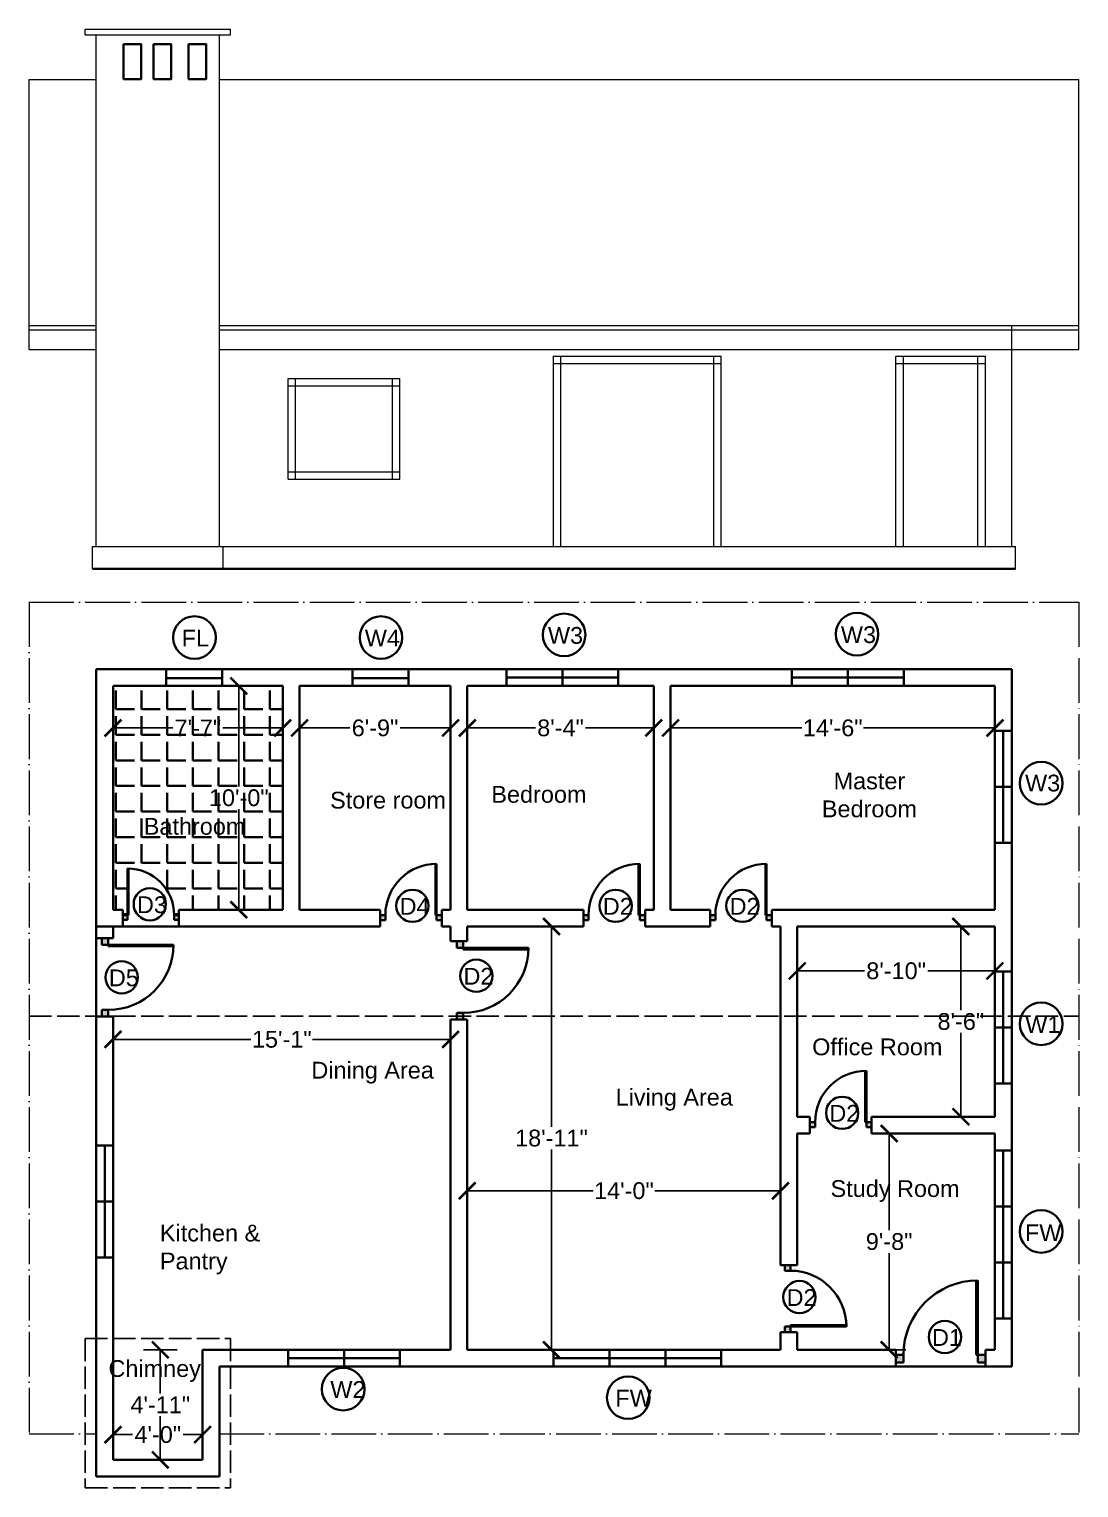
# Model space of a CAD drawing. Header units: inches. Extents: x -5041 to 2538, y -658 to 1746.
# Drawn here: x 787 to 1350, y 964 to 1746 of the extents above; entities that cross this region are included whole.
import ezdxf

# ---------------------------------------------------------------- set-up
doc = ezdxf.new("R2010")
doc.units = ezdxf.units.IN
doc.header["$MEASUREMENT"] = 0
doc.linetypes.add('ACAD_ISO02W100', pattern=[15, 12, -3])
doc.linetypes.add('ACAD_ISO04W100', pattern=[30, 24, -3, 0, -3])
for name, color, linetype, lineweight in [('Dimension', 132, 'Continuous', 20), ('Eave', 70, 'ACAD_ISO04W100', 18), ('Ridge', 100, 'ACAD_ISO02W100', 25), ('Wall', 20, 'Continuous', 35)]:
    doc.layers.add(name, color=color, linetype=linetype, lineweight=lineweight)
doc.styles.add('9 inch', font='arial.ttf', dxfattribs={"height": 9})
doc.dimstyles.new('1 to 96', dxfattribs={"dimscale": 96, "dimtxt": 9, "dimasz": 0.09375, "dimexe": 0.09375, "dimexo": 0.09375, "dimgap": 0.015625, "dimtad": 0, "dimtih": 1, "dimtoh": 1, "dimdec": 0, "dimzin": 3, "dimdsep": 46, "dimlunit": 4, "dimtxsty": '9 inch', "dimblk": 'ARCHTICK', "dimcen": 0.09, "dimadec": 0, "dimazin": 0, "dimtfac": 1, "dimtdec": 0, "dimtofl": 0, "dimtmove": 0, "dimatfit": 3, "dimfxl": 0.09375, "dimfxlon": 1, "dimtolj": 1, "dimtzin": 0, "dimarcsym": 0})

# ---------------------------------------------------------------- blocks, each defined once
blk = doc.blocks.new('_ArchTick')
at = {"color": 0, "linetype": 'ByBlock', "const_width": 0.15}
blk.add_lwpolyline([(-0.5, -0.5), (0.5, 0.5)], dxfattribs=at)
blk = doc.blocks.new('*D62')
at = {"layer": 'Defpoints', "color": 0, "transparency": 16777216}
for p in [(831.72, 1393.85), (922.72, 1393.85), (922.72, 1371.31)]:
    blk.add_point(p, dxfattribs=at)
at = {"layer": 'Dimension', "color": 0, "lineweight": -2, "transparency": 16777216}
for p, q in [((831.72, 1380.31), (831.72, 1362.31)), ((922.72, 1380.31), (922.72, 1362.31)), ((831.72, 1371.31), (863.79, 1371.31)), ((922.72, 1371.31), (890.64, 1371.31))]:
    blk.add_line(p, q, dxfattribs=at)
at = {"layer": 'Dimension', "color": 0, "lineweight": -2, "transparency": 16777216, "xscale": 9, "yscale": 9, "zscale": 9, "rotation": 180}
blk.add_blockref('_ArchTick', (831.72, 1371.31), dxfattribs=at)
at = {"layer": 'Dimension', "color": 0, "lineweight": -2, "transparency": 16777216, "xscale": 9, "yscale": 9, "zscale": 9}
blk.add_blockref('_ArchTick', (922.72, 1371.31), dxfattribs=at)
at = {"layer": 'Dimension', "color": 0, "transparency": 16777216, "insert": (877.22, 1371.31), "char_height": 9, "attachment_point": 5, "style": '9 inch'}
blk.add_mtext('\\A1;7\'-7"', dxfattribs=at)
blk = doc.blocks.new('*D58')
at = {"layer": 'Defpoints', "color": 0, "transparency": 16777216}
for p in [(875.87, 1393.85), (875.87, 1273.85), (899.15, 1273.85)]:
    blk.add_point(p, dxfattribs=at)
at = {"layer": 'Dimension', "color": 0, "lineweight": -2, "transparency": 16777216}
for p, q in [((890.15, 1393.85), (908.15, 1393.85)), ((899.15, 1393.85), (899.15, 1339.94)), ((899.15, 1273.85), (899.15, 1327.75)), ((890.15, 1273.85), (908.15, 1273.85))]:
    blk.add_line(p, q, dxfattribs=at)
at = {"layer": 'Dimension', "color": 0, "lineweight": -2, "transparency": 16777216, "xscale": 9, "yscale": 9, "zscale": 9}
for p, rotation in [((899.15, 1393.85), 90), ((899.15, 1273.85), 270)]:
    blk.add_blockref('_ArchTick', p, dxfattribs=dict(at, rotation=rotation))
at = {"layer": 'Dimension', "color": 0, "transparency": 16777216, "insert": (899.15, 1333.85), "char_height": 9, "attachment_point": 5, "style": '9 inch'}
blk.add_mtext('\\A1;10\'-0"', dxfattribs=at)
blk = doc.blocks.new('*D63')
at = {"layer": 'Defpoints', "color": 0, "transparency": 16777216}
for p in [(931.72, 1393.85), (1012.72, 1393.85), (1012.72, 1371.31)]:
    blk.add_point(p, dxfattribs=at)
at = {"layer": 'Dimension', "color": 0, "lineweight": -2, "transparency": 16777216}
for p, q in [((931.72, 1380.31), (931.72, 1362.31)), ((1012.72, 1380.31), (1012.72, 1362.31)), ((931.72, 1371.31), (958.73, 1371.31)), ((1012.72, 1371.31), (985.7, 1371.31))]:
    blk.add_line(p, q, dxfattribs=at)
at = {"layer": 'Dimension', "color": 0, "lineweight": -2, "transparency": 16777216, "xscale": 9, "yscale": 9, "zscale": 9, "rotation": 180}
blk.add_blockref('_ArchTick', (931.72, 1371.31), dxfattribs=at)
at = {"layer": 'Dimension', "color": 0, "lineweight": -2, "transparency": 16777216, "xscale": 9, "yscale": 9, "zscale": 9}
blk.add_blockref('_ArchTick', (1012.72, 1371.31), dxfattribs=at)
at = {"layer": 'Dimension', "color": 0, "transparency": 16777216, "insert": (972.22, 1371.31), "char_height": 9, "attachment_point": 5, "style": '9 inch'}
blk.add_mtext('\\A1;6\'-9"', dxfattribs=at)
blk = doc.blocks.new('*D64')
at = {"layer": 'Defpoints', "color": 0, "transparency": 16777216}
for p in [(1021.72, 1393.85), (1121.72, 1393.85), (1121.72, 1371.31)]:
    blk.add_point(p, dxfattribs=at)
at = {"layer": 'Dimension', "color": 0, "lineweight": -2, "transparency": 16777216}
for p, q in [((1021.72, 1380.31), (1021.72, 1362.31)), ((1121.72, 1380.31), (1121.72, 1362.31)), ((1021.72, 1371.31), (1058.25, 1371.31)), ((1121.72, 1371.31), (1085.19, 1371.31))]:
    blk.add_line(p, q, dxfattribs=at)
at = {"layer": 'Dimension', "color": 0, "lineweight": -2, "transparency": 16777216, "xscale": 9, "yscale": 9, "zscale": 9, "rotation": 180}
blk.add_blockref('_ArchTick', (1021.72, 1371.31), dxfattribs=at)
at = {"layer": 'Dimension', "color": 0, "lineweight": -2, "transparency": 16777216, "xscale": 9, "yscale": 9, "zscale": 9}
blk.add_blockref('_ArchTick', (1121.72, 1371.31), dxfattribs=at)
at = {"layer": 'Dimension', "color": 0, "transparency": 16777216, "insert": (1071.72, 1371.31), "char_height": 9, "attachment_point": 5, "style": '9 inch'}
blk.add_mtext('\\A1;8\'-4"', dxfattribs=at)
blk = doc.blocks.new('*D65')
at = {"layer": 'Defpoints', "color": 0, "transparency": 16777216}
for p in [(1130.72, 1393.85), (1304.72, 1393.85), (1304.72, 1371.31)]:
    blk.add_point(p, dxfattribs=at)
at = {"layer": 'Dimension', "color": 0, "lineweight": -2, "transparency": 16777216}
for p, q in [((1130.72, 1380.31), (1130.72, 1362.31)), ((1304.72, 1380.31), (1304.72, 1362.31)), ((1130.72, 1371.31), (1201.18, 1371.31)), ((1304.72, 1371.31), (1234.25, 1371.31))]:
    blk.add_line(p, q, dxfattribs=at)
at = {"layer": 'Dimension', "color": 0, "lineweight": -2, "transparency": 16777216, "xscale": 9, "yscale": 9, "zscale": 9, "rotation": 180}
blk.add_blockref('_ArchTick', (1130.72, 1371.31), dxfattribs=at)
at = {"layer": 'Dimension', "color": 0, "lineweight": -2, "transparency": 16777216, "xscale": 9, "yscale": 9, "zscale": 9}
blk.add_blockref('_ArchTick', (1304.72, 1371.31), dxfattribs=at)
at = {"layer": 'Dimension', "color": 0, "transparency": 16777216, "insert": (1217.72, 1371.31), "char_height": 9, "attachment_point": 5, "style": '9 inch'}
blk.add_mtext('\\A1;14\'-6"', dxfattribs=at)
blk = doc.blocks.new('*D66')
at = {"layer": 'Defpoints', "color": 0, "transparency": 16777216}
for p in [(879.72, 1037.85), (857.05, 978.85), (879.72, 978.85)]:
    blk.add_point(p, dxfattribs=at)
at = {"layer": 'Dimension', "color": 0, "lineweight": -2, "transparency": 16777216}
for p, q in [((866.05, 1037.85), (848.05, 1037.85)), ((857.05, 1037.85), (857.05, 1014.37)), ((857.05, 978.85), (857.05, 1002.33)), ((866.05, 978.85), (848.05, 978.85))]:
    blk.add_line(p, q, dxfattribs=at)
at = {"layer": 'Dimension', "color": 0, "lineweight": -2, "transparency": 16777216, "xscale": 9, "yscale": 9, "zscale": 9}
for p, rotation in [((857.05, 1037.85), 90), ((857.05, 978.85), 270)]:
    blk.add_blockref('_ArchTick', p, dxfattribs=dict(at, rotation=rotation))
at = {"layer": 'Dimension', "color": 0, "transparency": 16777216, "insert": (857.05, 1008.35), "char_height": 9, "attachment_point": 5, "style": '9 inch'}
blk.add_mtext('\\A1;4\'-11"', dxfattribs=at)
blk = doc.blocks.new('*D67')
at = {"layer": 'Defpoints', "color": 0, "transparency": 16777216}
for p in [(879.72, 992.36), (831.72, 978.85), (879.72, 978.85)]:
    blk.add_point(p, dxfattribs=at)
at = {"layer": 'Dimension', "color": 0, "lineweight": -2, "transparency": 16777216}
for p, q in [((831.72, 987.85), (831.72, 1001.36)), ((879.72, 987.85), (879.72, 1001.36)), ((831.72, 992.36), (842.07, 992.36)), ((879.72, 992.36), (869.36, 992.36))]:
    blk.add_line(p, q, dxfattribs=at)
at = {"layer": 'Dimension', "color": 0, "lineweight": -2, "transparency": 16777216, "xscale": 9, "yscale": 9, "zscale": 9, "rotation": 180}
blk.add_blockref('_ArchTick', (831.72, 992.36), dxfattribs=at)
at = {"layer": 'Dimension', "color": 0, "lineweight": -2, "transparency": 16777216, "xscale": 9, "yscale": 9, "zscale": 9}
blk.add_blockref('_ArchTick', (879.72, 992.36), dxfattribs=at)
at = {"layer": 'Dimension', "color": 0, "transparency": 16777216, "insert": (855.72, 992.36), "char_height": 9, "attachment_point": 5, "style": '9 inch'}
blk.add_mtext('\\A1;4\'-0"', dxfattribs=at)
blk = doc.blocks.new('*D68')
at = {"layer": 'Defpoints', "color": 0, "transparency": 16777216}
for p in [(1304.72, 1264.85), (1286.44, 1162.85), (1304.72, 1162.85)]:
    blk.add_point(p, dxfattribs=at)
at = {"layer": 'Dimension', "color": 0, "lineweight": -2, "transparency": 16777216}
for p, q in [((1295.44, 1264.85), (1277.44, 1264.85)), ((1286.44, 1264.85), (1286.44, 1219.94)), ((1286.44, 1162.85), (1286.44, 1207.75)), ((1295.44, 1162.85), (1277.44, 1162.85))]:
    blk.add_line(p, q, dxfattribs=at)
at = {"layer": 'Dimension', "color": 0, "lineweight": -2, "transparency": 16777216, "xscale": 9, "yscale": 9, "zscale": 9}
for p, rotation in [((1286.44, 1264.85), 90), ((1286.44, 1162.85), 270)]:
    blk.add_blockref('_ArchTick', p, dxfattribs=dict(at, rotation=rotation))
at = {"layer": 'Dimension', "color": 0, "transparency": 16777216, "insert": (1286.44, 1213.85), "char_height": 9, "attachment_point": 5, "style": '9 inch'}
blk.add_mtext('\\A1;8\'-6"', dxfattribs=at)
blk = doc.blocks.new('*D69')
at = {"layer": 'Defpoints', "color": 0, "transparency": 16777216}
for p in [(1198.72, 1264.85), (1304.72, 1264.85), (1304.72, 1241.05)]:
    blk.add_point(p, dxfattribs=at)
at = {"layer": 'Dimension', "color": 0, "lineweight": -2, "transparency": 16777216}
for p, q in [((1198.72, 1250.05), (1198.72, 1232.05)), ((1304.72, 1250.05), (1304.72, 1232.05)), ((1198.72, 1241.05), (1234.75, 1241.05)), ((1304.72, 1241.05), (1268.68, 1241.05))]:
    blk.add_line(p, q, dxfattribs=at)
at = {"layer": 'Dimension', "color": 0, "lineweight": -2, "transparency": 16777216, "xscale": 9, "yscale": 9, "zscale": 9, "rotation": 180}
blk.add_blockref('_ArchTick', (1198.72, 1241.05), dxfattribs=at)
at = {"layer": 'Dimension', "color": 0, "lineweight": -2, "transparency": 16777216, "xscale": 9, "yscale": 9, "zscale": 9}
blk.add_blockref('_ArchTick', (1304.72, 1241.05), dxfattribs=at)
at = {"layer": 'Dimension', "color": 0, "transparency": 16777216, "insert": (1251.72, 1241.05), "char_height": 9, "attachment_point": 5, "style": '9 inch'}
blk.add_mtext('\\A1;8\'-10"', dxfattribs=at)
blk = doc.blocks.new('*D59')
at = {"layer": 'Defpoints', "color": 0, "transparency": 16777216}
for p in [(831.72, 1222.44), (1012.72, 1222.44), (1012.72, 1204.32)]:
    blk.add_point(p, dxfattribs=at)
at = {"layer": 'Dimension', "color": 0, "lineweight": -2, "transparency": 16777216}
for p, q in [((831.72, 1213.32), (831.72, 1195.32)), ((1012.72, 1213.32), (1012.72, 1195.32)), ((831.72, 1204.32), (905.68, 1204.32)), ((1012.72, 1204.32), (938.75, 1204.32))]:
    blk.add_line(p, q, dxfattribs=at)
at = {"layer": 'Dimension', "color": 0, "lineweight": -2, "transparency": 16777216, "xscale": 9, "yscale": 9, "zscale": 9, "rotation": 180}
blk.add_blockref('_ArchTick', (831.72, 1204.32), dxfattribs=at)
at = {"layer": 'Dimension', "color": 0, "lineweight": -2, "transparency": 16777216, "xscale": 9, "yscale": 9, "zscale": 9}
blk.add_blockref('_ArchTick', (1012.72, 1204.32), dxfattribs=at)
at = {"layer": 'Dimension', "color": 0, "transparency": 16777216, "insert": (922.22, 1204.32), "char_height": 9, "attachment_point": 5, "style": '9 inch'}
blk.add_mtext('\\A1;15\'-1"', dxfattribs=at)
blk = doc.blocks.new('*D60')
at = {"layer": 'Defpoints', "color": 0, "transparency": 16777216}
for p in [(1021.72, 1164.52), (1189.72, 1164.52), (1189.72, 1123.14)]:
    blk.add_point(p, dxfattribs=at)
at = {"layer": 'Dimension', "color": 0, "lineweight": -2, "transparency": 16777216}
for p, q in [((1021.72, 1132.14), (1021.72, 1114.14)), ((1189.72, 1132.14), (1189.72, 1114.14)), ((1021.72, 1123.14), (1089.18, 1123.14)), ((1189.72, 1123.14), (1122.25, 1123.14))]:
    blk.add_line(p, q, dxfattribs=at)
at = {"layer": 'Dimension', "color": 0, "lineweight": -2, "transparency": 16777216, "xscale": 9, "yscale": 9, "zscale": 9, "rotation": 180}
blk.add_blockref('_ArchTick', (1021.72, 1123.14), dxfattribs=at)
at = {"layer": 'Dimension', "color": 0, "lineweight": -2, "transparency": 16777216, "xscale": 9, "yscale": 9, "zscale": 9}
blk.add_blockref('_ArchTick', (1189.72, 1123.14), dxfattribs=at)
at = {"layer": 'Dimension', "color": 0, "transparency": 16777216, "insert": (1105.72, 1123.14), "char_height": 9, "attachment_point": 5, "style": '9 inch'}
blk.add_mtext('\\A1;14\'-0"', dxfattribs=at)
blk = doc.blocks.new('*D70')
at = {"layer": 'Defpoints', "color": 0, "transparency": 16777216}
for p in [(1021.72, 1264.85), (1021.72, 1037.85), (1066.87, 1037.85)]:
    blk.add_point(p, dxfattribs=at)
at = {"layer": 'Dimension', "color": 0, "lineweight": -2, "transparency": 16777216}
for p, q in [((1057.87, 1264.85), (1075.87, 1264.85)), ((1066.87, 1264.85), (1066.87, 1157.44)), ((1066.87, 1037.85), (1066.87, 1145.25)), ((1057.87, 1037.85), (1075.87, 1037.85))]:
    blk.add_line(p, q, dxfattribs=at)
at = {"layer": 'Dimension', "color": 0, "lineweight": -2, "transparency": 16777216, "xscale": 9, "yscale": 9, "zscale": 9}
for p, rotation in [((1066.87, 1264.85), 90), ((1066.87, 1037.85), 270)]:
    blk.add_blockref('_ArchTick', p, dxfattribs=dict(at, rotation=rotation))
at = {"layer": 'Dimension', "color": 0, "transparency": 16777216, "insert": (1066.87, 1151.35), "char_height": 9, "attachment_point": 5, "style": '9 inch'}
blk.add_mtext('\\A1;18\'-11"', dxfattribs=at)
blk = doc.blocks.new('*D61')
at = {"layer": 'Defpoints', "color": 0, "transparency": 16777216}
for p in [(1267.42, 1153.85), (1247.98, 1037.85), (1267.42, 1037.85)]:
    blk.add_point(p, dxfattribs=at)
at = {"layer": 'Dimension', "color": 0, "lineweight": -2, "transparency": 16777216}
for p, q in [((1256.98, 1153.85), (1238.98, 1153.85)), ((1247.98, 1153.85), (1247.98, 1101.94)), ((1247.98, 1037.85), (1247.98, 1089.75)), ((1256.98, 1037.85), (1238.98, 1037.85))]:
    blk.add_line(p, q, dxfattribs=at)
at = {"layer": 'Dimension', "color": 0, "lineweight": -2, "transparency": 16777216, "xscale": 9, "yscale": 9, "zscale": 9}
for p, rotation in [((1247.98, 1153.85), 90), ((1247.98, 1037.85), 270)]:
    blk.add_blockref('_ArchTick', p, dxfattribs=dict(at, rotation=rotation))
at = {"layer": 'Dimension', "color": 0, "transparency": 16777216, "insert": (1247.98, 1095.85), "char_height": 9, "attachment_point": 5, "style": '9 inch'}
blk.add_mtext('\\A1;9\'-8"', dxfattribs=at)

msp = doc.modelspace()

# ---------------------------------------------------------------- hatches: boundary and pattern name
at = {"layer": 'Wall'}
h = msp.add_hatch(dxfattribs=at)
h.set_pattern_fill('ANGLE', color=256, scale=50)
h.set_pattern_definition([(0, (3170.78, 198.932), (0, 13.75), [10, -3.75]), (90, (3170.78, 198.932), (-13.75, 8e-16), [10, -3.75])])
h.paths.add_polyline_path([(922.71755, 1393.84724), (831.71755, 1393.84724), (831.71755, 1273.84724), (836.95921, 1273.84724), (836.95921, 1270.93777), (839.45921, 1270.93777), (839.45921, 1295.93777, -0.414213562), (864.45921, 1270.93777), (866.95921, 1270.93777), (866.95921, 1273.84724), (922.71755, 1273.84724)])
h.paths.add_polyline_path([(845.01813, 1309.15616), (904.02768, 1309.15616), (904.02768, 1327.70254), (845.01813, 1327.70254)], flags=24)
h = msp.add_hatch(color=256, dxfattribs=at)
h.dxf.hatch_style = 1
h.paths.add_polyline_path([(975.02791, 1268.24713), (977.77791, 1268.24713), (977.77791, 1270.99713), (975.02791, 1270.99713)])
h.paths.add_polyline_path([(1008.02791, 1270.99713), (1005.27791, 1270.99713), (1005.27791, 1268.24713), (1008.02791, 1268.24713)])
h.paths.add_polyline_path([(1004.59041, 1270.99713), (1005.27791, 1270.99713), (1005.27791, 1298.49713, 0.006250733), (1004.59041, 1298.48854)])
h = msp.add_hatch(color=256, dxfattribs=at)
h.dxf.hatch_style = 1
h.paths.add_polyline_path([(1084.02791, 1268.24713), (1086.77791, 1268.24713), (1086.77791, 1270.99713), (1084.02791, 1270.99713)])
h.paths.add_polyline_path([(1117.02791, 1270.99713), (1114.27791, 1270.99713), (1114.27791, 1268.24713), (1117.02791, 1268.24713)])
h.paths.add_polyline_path([(1113.59041, 1270.99713), (1114.27791, 1270.99713), (1114.27791, 1298.49713, 0.006250733), (1113.59041, 1298.48854)])
h = msp.add_hatch(color=256, dxfattribs=at)
h.dxf.hatch_style = 1
h.paths.add_polyline_path([(1152.02791, 1268.24713), (1154.77791, 1268.24713), (1154.77791, 1270.99713), (1152.02791, 1270.99713)])
h.paths.add_polyline_path([(1185.02791, 1270.99713), (1182.27791, 1270.99713), (1182.27791, 1268.24713), (1185.02791, 1268.24713)])
h.paths.add_polyline_path([(1181.59041, 1270.99713), (1182.27791, 1270.99713), (1182.27791, 1298.49713, 0.006250733), (1181.59041, 1298.48854)])
h = msp.add_hatch(color=256, dxfattribs=at)
h.dxf.hatch_style = 1
h.paths.add_polyline_path([(866.95921, 1270.93777), (864.45921, 1270.93777), (864.45921, 1268.43777), (866.95921, 1268.43777)])
h.paths.add_polyline_path([(839.45921, 1270.93777), (836.95921, 1270.93777), (836.95921, 1268.43777), (839.45921, 1268.43777)])
h.paths.add_polyline_path([(840.08421, 1295.92996, 0.006250733), (839.45921, 1295.93777), (839.45921, 1270.93777), (840.08421, 1270.93777)])
h = msp.add_hatch(color=256, dxfattribs=at)
h.dxf.hatch_style = 1
h.paths.add_polyline_path([(829.12946, 1216.59794), (829.12946, 1220.09794), (825.62946, 1220.09794), (825.62946, 1216.59794)])
h.paths.add_polyline_path([(825.62946, 1258.59794), (825.62946, 1255.09794), (829.12946, 1255.09794), (829.12946, 1258.59794)])
h.paths.add_polyline_path([(864.11852, 1254.22294, 0.006250733), (864.12946, 1255.09794), (829.12946, 1255.09794), (829.12946, 1254.22294)])
h = msp.add_hatch(color=256, dxfattribs=at)
h.dxf.hatch_style = 1
h.paths.add_polyline_path([(1019.5197, 1214.97391), (1019.5197, 1218.47391), (1016.0197, 1218.47391), (1016.0197, 1214.97391)])
h.paths.add_polyline_path([(1016.0197, 1256.97391), (1016.0197, 1253.47391), (1019.5197, 1253.47391), (1019.5197, 1256.97391)])
h.paths.add_polyline_path([(1054.50877, 1252.59891, 0.006250733), (1054.5197, 1253.47391), (1019.5197, 1253.47391), (1019.5197, 1252.59891)])
h = msp.add_hatch(color=256, dxfattribs=at)
h.dxf.hatch_style = 1
h.paths.add_polyline_path([(1205.51919, 1157.24713), (1208.26919, 1157.24713), (1208.26919, 1159.99713), (1205.51919, 1159.99713)])
h.paths.add_polyline_path([(1238.51919, 1159.99713), (1235.76919, 1159.99713), (1235.76919, 1157.24713), (1238.51919, 1157.24713)])
h.paths.add_polyline_path([(1235.08169, 1159.99713), (1235.76919, 1159.99713), (1235.76919, 1187.49713, 0.006250733), (1235.08169, 1187.48854)])
h = msp.add_hatch(color=256, dxfattribs=at)
h.dxf.hatch_style = 1
h.paths.add_polyline_path([(1192.02233, 1083.28537), (1192.02233, 1080.28537), (1195.02233, 1080.28537), (1195.02233, 1083.28537)])
h.paths.add_polyline_path([(1195.02233, 1047.28537), (1195.02233, 1050.28537), (1192.02233, 1050.28537), (1192.02233, 1047.28537)])
h.paths.add_polyline_path([(1195.02233, 1051.03537), (1195.02233, 1050.28537), (1225.02233, 1050.28537, 0.006250733), (1225.01296, 1051.03537)])
h = msp.add_hatch(color=256, dxfattribs=at)
h.dxf.hatch_style = 1
h.paths.add_polyline_path([(1251.5889, 1031.08394), (1255.5889, 1031.08394), (1255.5889, 1035.08394), (1251.5889, 1035.08394)])
h.paths.add_polyline_path([(1299.5889, 1035.08394), (1295.5889, 1035.08394), (1295.5889, 1031.08394), (1299.5889, 1031.08394)])
h.paths.add_polyline_path([(1294.5889, 1035.08394), (1295.5889, 1035.08394), (1295.5889, 1075.08394, 0.006250733), (1294.5889, 1075.07144)])

# ---------------------------------------------------------------- linework, layer by layer
at = {"layer": 'Dimension'}
for p, q in [((816.71755, 1746.01898), (894.71755, 1746.01898)), ((816.71755, 1743.01898), (816.71755, 1746.01898)), ((894.71755, 1743.01898), (894.71755, 1746.01898)), ((816.71755, 1743.01898), (894.71755, 1743.01898)), ((822.71755, 1468.68798), (822.71755, 1743.01898)), ((888.71755, 1468.68798), (888.71755, 1743.01898)), ((786.71755, 1719.01898), (822.71755, 1719.01898)), ((786.71755, 1574.25422), (786.71755, 1719.01898)), ((888.71755, 1719.01898), (1349.71755, 1719.01898)), ((1349.71755, 1574.25422), (1349.71755, 1719.01898)), ((786.71755, 1587.18757), (822.71755, 1587.18757)), ((786.71755, 1584.87816), (822.71755, 1584.87816)), ((888.71755, 1587.18757), (1349.71755, 1587.18757)), ((888.71755, 1584.87816), (1349.71755, 1584.87816)), ((1313.71755, 1468.68798), (1313.71755, 1587.18757)), ((786.71755, 1574.25422), (822.71755, 1574.25422)), ((888.71755, 1574.25422), (1349.71755, 1574.25422)), ((1067.95946, 1468.68798), (1067.95946, 1570.68798)), ((1067.95946, 1570.68798), (1157.95946, 1570.68798)), ((1067.95946, 1566.68798), (1157.95946, 1566.68798)), ((1071.95946, 1468.68798), (1071.95946, 1570.68798)), ((1153.95946, 1468.68798), (1153.95946, 1570.68798)), ((1157.95946, 1468.68798), (1157.95946, 1570.68798)), ((1251.5889, 1468.68798), (1251.5889, 1570.68798)), ((1251.5889, 1570.68798), (1299.5889, 1570.68798)), ((1251.5889, 1566.68798), (1299.5889, 1566.68798)), ((1255.5889, 1468.68798), (1255.5889, 1570.68798)), ((1295.5889, 1468.68798), (1295.5889, 1570.68798)), ((1299.5889, 1468.68798), (1299.5889, 1570.68798)), ((925.58841, 1504.68798), (925.58841, 1558.68798)), ((925.58841, 1558.68798), (985.58841, 1558.68798)), ((929.58841, 1504.68798), (929.58841, 1558.68798)), ((981.58841, 1504.68798), (981.58841, 1558.68798)), ((985.58841, 1504.68798), (985.58841, 1558.68798)), ((925.58841, 1554.68798), (985.58841, 1554.68798)), ((925.58841, 1508.68798), (985.58841, 1508.68798)), ((925.58841, 1504.68798), (985.58841, 1504.68798)), ((820.71755, 1468.68798), (1315.71755, 1468.68798)), ((820.71755, 1456.68798), (820.71755, 1468.68798)), ((890.71755, 1456.68798), (890.71755, 1468.68798)), ((1315.71755, 1456.68798), (1315.71755, 1468.68798))]:
    msp.add_line(p, q, dxfattribs=at)
at = {"layer": 'Eave'}
for p, q in [((786.71755, 1438.84724), (1349.71755, 1438.84724)), ((786.71755, 1438.84724), (786.71755, 992.84724)), ((1349.71755, 1438.84724), (1349.71755, 992.84724)), ((786.71755, 992.84724), (822.71755, 992.84724)), ((888.71755, 992.84724), (1349.71755, 992.84724))]:
    msp.add_line(p, q, dxfattribs=at)
at = {"layer": 'Ridge'}
for p, q in [((786.71755, 1216.84724), (1349.71755, 1216.84724)), ((816.71755, 1043.84724), (894.71755, 1043.84724)), ((816.71755, 1043.84724), (816.71755, 963.84724)), ((894.71755, 1043.84724), (894.71755, 963.84724)), ((816.71755, 963.84724), (894.71755, 963.84724))]:
    msp.add_line(p, q, dxfattribs=at)
at = {"layer": 'Wall'}
for p, q in [((820.71755, 1456.68798), (1315.71755, 1456.68798)), ((822.71755, 1402.84724), (1313.71755, 1402.84724)), ((822.71755, 1402.84724), (822.71755, 969.84724)), ((860.1542, 1393.47385), (860.1542, 1402.47385)), ((890.1542, 1393.47385), (890.1542, 1402.47385)), ((960.1542, 1393.47385), (960.1542, 1402.47385)), ((990.1542, 1393.47385), (990.1542, 1402.47385)), ((1042.71755, 1402.84724), (1102.71755, 1402.84724)), ((1042.71755, 1393.84724), (1042.71755, 1402.84724)), ((1072.71755, 1393.84724), (1072.71755, 1402.84724)), ((1102.71755, 1393.84724), (1102.71755, 1402.84724)), ((1195.84322, 1402.84724), (1255.84322, 1402.84724)), ((1195.84322, 1393.84724), (1195.84322, 1402.84724)), ((1225.84322, 1393.84724), (1225.84322, 1402.84724)), ((1255.84322, 1393.84724), (1255.84322, 1402.84724)), ((1313.71755, 1402.84724), (1313.71755, 1028.84724)), ((831.71755, 1393.84724), (922.71755, 1393.84724)), ((831.71755, 1393.84724), (831.71755, 1273.84724)), ((860.1542, 1397.97385), (890.1542, 1397.97385)), ((922.71755, 1393.84724), (922.71755, 1273.84724)), ((931.71755, 1393.84724), (1012.71755, 1393.84724)), ((931.71755, 1393.84724), (931.71755, 1273.84724)), ((960.1542, 1397.97385), (990.1542, 1397.97385)), ((1012.71755, 1393.84724), (1012.71755, 1273.84724)), ((1021.71755, 1393.84724), (1121.71755, 1393.84724)), ((1021.71755, 1393.84724), (1021.71755, 1273.84724)), ((1042.71755, 1398.34724), (1102.71755, 1398.34724)), ((1042.71755, 1393.84724), (1102.71755, 1393.84724)), ((1121.71755, 1393.84724), (1121.71755, 1273.84724)), ((1130.71755, 1393.84724), (1304.71755, 1393.84724)), ((1130.71755, 1393.84724), (1130.71755, 1273.84724)), ((1195.84322, 1398.34724), (1255.84322, 1398.34724)), ((1195.84322, 1393.84724), (1255.84322, 1393.84724)), ((1304.71755, 1393.84724), (1304.71755, 1273.84724)), ((1304.71755, 1309.71186), (1304.71755, 1369.71186)), ((1313.71755, 1369.71186), (1304.71755, 1369.71186)), ((1309.21755, 1309.71186), (1309.21755, 1369.71186)), ((1313.71755, 1309.71186), (1313.71755, 1369.71186)), ((1313.71755, 1339.71186), (1304.71755, 1339.71186)), ((1313.71755, 1309.71186), (1304.71755, 1309.71186)), ((1004.59041, 1270.99713), (1004.59041, 1298.48854)), ((1005.27791, 1270.99713), (1005.27791, 1298.49713)), ((1113.59041, 1270.99713), (1113.59041, 1298.48854)), ((1114.27791, 1270.99713), (1114.27791, 1298.49713)), ((1181.59041, 1270.99713), (1181.59041, 1298.48854)), ((1182.27791, 1270.99713), (1182.27791, 1298.49713)), ((839.45921, 1270.93777), (839.45921, 1295.93777)), ((840.08421, 1270.93777), (840.08421, 1295.92996)), ((831.71755, 1273.84724), (836.95921, 1273.84724)), ((836.95921, 1273.84724), (836.95921, 1264.84724)), ((836.95921, 1270.93777), (839.45921, 1270.93777)), ((836.95921, 1268.43777), (836.95921, 1270.93777)), ((839.45921, 1268.43777), (836.95921, 1268.43777)), ((839.45921, 1273.84724), (840.08421, 1273.84724)), ((839.45921, 1270.93777), (839.45921, 1268.43777)), ((839.45921, 1270.93777), (840.08421, 1270.93777)), ((864.45921, 1270.93777), (866.95921, 1270.93777)), ((864.45921, 1268.43777), (864.45921, 1270.93777)), ((866.95921, 1268.43777), (864.45921, 1268.43777)), ((866.95921, 1273.84724), (922.71755, 1273.84724)), ((866.95921, 1273.84724), (866.95921, 1264.84724)), ((866.95921, 1268.43777), (866.95921, 1270.93777)), ((931.71755, 1273.84724), (975.02791, 1273.84724)), ((975.02791, 1273.84724), (975.02791, 1264.84724)), ((975.02791, 1268.24713), (975.02791, 1270.99713)), ((977.77791, 1270.99713), (975.02791, 1270.99713)), ((975.02791, 1268.24713), (977.77791, 1268.24713)), ((977.77791, 1268.24713), (977.77791, 1270.99713)), ((1005.27791, 1270.99713), (1004.59041, 1270.99713)), ((1008.02791, 1270.99713), (1005.27791, 1270.99713)), ((1005.27791, 1270.99713), (1005.27791, 1268.24713)), ((1005.27791, 1268.24713), (1008.02791, 1268.24713)), ((1008.02791, 1273.84724), (1012.71755, 1273.84724)), ((1008.02791, 1273.84724), (1008.02791, 1264.84724)), ((1008.02791, 1268.24713), (1008.02791, 1270.99713)), ((1021.71755, 1273.84724), (1084.02791, 1273.84724)), ((1084.02791, 1273.84724), (1084.02791, 1264.84724)), ((1084.02791, 1268.24713), (1084.02791, 1270.99713)), ((1086.77791, 1270.99713), (1084.02791, 1270.99713)), ((1084.02791, 1268.24713), (1086.77791, 1268.24713)), ((1086.77791, 1268.24713), (1086.77791, 1270.99713)), ((1114.27791, 1270.99713), (1113.59041, 1270.99713)), ((1117.02791, 1270.99713), (1114.27791, 1270.99713)), ((1114.27791, 1270.99713), (1114.27791, 1268.24713)), ((1114.27791, 1268.24713), (1117.02791, 1268.24713)), ((1117.02791, 1273.84724), (1121.71755, 1273.84724)), ((1117.02791, 1273.84724), (1117.02791, 1264.84724)), ((1117.02791, 1268.24713), (1117.02791, 1270.99713)), ((1130.71755, 1273.84724), (1152.02791, 1273.84724)), ((1152.02791, 1273.84724), (1152.02791, 1264.84724)), ((1152.02791, 1268.24713), (1152.02791, 1270.99713)), ((1154.77791, 1270.99713), (1152.02791, 1270.99713)), ((1152.02791, 1268.24713), (1154.77791, 1268.24713)), ((1154.77791, 1268.24713), (1154.77791, 1270.99713)), ((1182.27791, 1270.99713), (1181.59041, 1270.99713)), ((1185.02791, 1270.99713), (1182.27791, 1270.99713)), ((1182.27791, 1270.99713), (1182.27791, 1268.24713)), ((1182.27791, 1268.24713), (1185.02791, 1268.24713)), ((1185.02791, 1273.84724), (1304.71755, 1273.84724)), ((1185.02791, 1273.84724), (1185.02791, 1264.84724)), ((1185.02791, 1268.24713), (1185.02791, 1270.99713)), ((822.71755, 1264.84724), (975.02791, 1264.84724)), ((831.71755, 1264.84724), (831.71755, 1258.59794)), ((1008.02791, 1264.84724), (1012.71755, 1264.84724)), ((1012.71755, 1264.84724), (1012.71755, 1256.97391)), ((1021.71755, 1264.84724), (1084.02791, 1264.84724)), ((1021.71755, 1264.84724), (1021.71755, 1256.97391)), ((1117.02791, 1264.84724), (1152.02791, 1264.84724)), ((1185.02791, 1264.84724), (1189.71755, 1264.84724)), ((1189.71755, 1264.84724), (1189.71755, 1083.28537)), ((1198.71755, 1264.84724), (1304.71755, 1264.84724)), ((1198.71755, 1264.84724), (1198.71755, 1162.84724)), ((1304.71755, 1264.84724), (1304.71755, 1162.84724)), ((831.71755, 1258.59794), (822.71755, 1258.59794)), ((825.62946, 1255.09794), (825.62946, 1258.59794)), ((825.62946, 1258.59794), (829.12946, 1258.59794)), ((829.12946, 1255.09794), (825.62946, 1255.09794)), ((829.12946, 1258.59794), (829.12946, 1255.09794)), ((829.12946, 1255.09794), (864.12946, 1255.09794)), ((829.12946, 1255.09794), (829.12946, 1254.22294)), ((829.12946, 1254.22294), (864.11852, 1254.22294)), ((1021.71755, 1256.97391), (1012.71755, 1256.97391)), ((1016.0197, 1253.47391), (1016.0197, 1256.97391)), ((1016.0197, 1256.97391), (1019.5197, 1256.97391)), ((1019.5197, 1253.47391), (1016.0197, 1253.47391)), ((1019.5197, 1256.97391), (1019.5197, 1253.47391)), ((1019.5197, 1253.47391), (1054.5197, 1253.47391)), ((1019.5197, 1253.47391), (1019.5197, 1252.59891)), ((1019.5197, 1252.59891), (1054.50877, 1252.59891)), ((1304.71755, 1180.71186), (1304.71755, 1240.71186)), ((1313.71755, 1240.71186), (1304.71755, 1240.71186)), ((1309.21755, 1180.71186), (1309.21755, 1240.71186)), ((1313.71755, 1180.71186), (1313.71755, 1240.71186)), ((831.71755, 1216.59794), (822.71755, 1216.59794)), ((825.62946, 1216.59794), (825.62946, 1220.09794)), ((825.62946, 1220.09794), (829.12946, 1220.09794)), ((825.62946, 1216.59794), (829.12946, 1216.59794)), ((829.12946, 1220.09794), (829.12946, 1216.59794)), ((831.71755, 1216.59794), (831.71755, 978.84724)), ((1012.71755, 1214.97391), (1012.71755, 1037.84724)), ((1021.71755, 1214.97391), (1012.71755, 1214.97391)), ((1016.0197, 1214.97391), (1016.0197, 1218.47391)), ((1016.0197, 1218.47391), (1019.5197, 1218.47391)), ((1016.0197, 1214.97391), (1019.5197, 1214.97391)), ((1019.5197, 1218.47391), (1019.5197, 1214.97391)), ((1021.71755, 1214.97391), (1021.71755, 1037.84724)), ((1313.71755, 1210.71186), (1304.71755, 1210.71186)), ((1235.08169, 1159.99713), (1235.08169, 1187.48854)), ((1235.76919, 1159.99713), (1235.76919, 1187.49713)), ((1313.71755, 1180.71186), (1304.71755, 1180.71186)), ((1198.71755, 1162.84724), (1205.51919, 1162.84724)), ((1205.51919, 1162.84724), (1205.51919, 1153.84724)), ((1205.51919, 1157.24713), (1205.51919, 1159.99713)), ((1208.26919, 1159.99713), (1205.51919, 1159.99713)), ((1208.26919, 1157.24713), (1208.26919, 1159.99713)), ((1235.08169, 1162.84724), (1235.76919, 1162.84724)), ((1235.76919, 1159.99713), (1235.08169, 1159.99713)), ((1238.51919, 1159.99713), (1235.76919, 1159.99713)), ((1235.76919, 1159.99713), (1235.76919, 1157.24713)), ((1238.51919, 1162.84724), (1304.71755, 1162.84724)), ((1238.51919, 1162.84724), (1238.51919, 1153.84724)), ((1238.51919, 1157.24713), (1238.51919, 1159.99713)), ((1198.71755, 1153.84724), (1205.51919, 1153.84724)), ((1198.71755, 1153.84724), (1198.71755, 1083.28537)), ((1205.51919, 1157.24713), (1208.26919, 1157.24713)), ((1235.76919, 1157.24713), (1238.51919, 1157.24713)), ((1238.51919, 1153.84724), (1304.71755, 1153.84724)), ((1304.71755, 1153.84724), (1304.71755, 1037.84724)), ((822.71755, 1087.34724), (822.71755, 1147.34724)), ((831.71755, 1147.34724), (822.71755, 1147.34724)), ((827.21755, 1087.34724), (827.21755, 1147.34724)), ((831.71755, 1087.34724), (831.71755, 1147.34724)), ((1304.71755, 1054.69793), (1304.71755, 1144.69793)), ((1313.71755, 1144.69793), (1304.71755, 1144.69793)), ((1309.21755, 1054.69793), (1309.21755, 1144.69793)), ((1313.71755, 1054.69793), (1313.71755, 1144.69793)), ((831.71755, 1117.34724), (822.71755, 1117.34724)), ((1313.71755, 1114.69793), (1304.71755, 1114.69793)), ((831.71755, 1087.34724), (822.71755, 1087.34724)), ((1189.71755, 1083.28537), (1198.71755, 1083.28537)), ((1192.02233, 1083.28537), (1195.02233, 1083.28537)), ((1192.02233, 1083.28537), (1192.02233, 1080.28537)), ((1192.02233, 1080.28537), (1195.02233, 1080.28537)), ((1195.02233, 1080.28537), (1195.02233, 1083.28537)), ((1313.71755, 1084.69793), (1304.71755, 1084.69793)), ((1294.5889, 1035.08394), (1294.5889, 1075.07144)), ((1295.5889, 1035.08394), (1295.5889, 1075.08394)), ((1195.02233, 1050.28537), (1192.02233, 1050.28537)), ((1192.02233, 1050.28537), (1192.02233, 1047.28537)), ((1195.02233, 1051.03537), (1225.01296, 1051.03537)), ((1195.02233, 1050.28537), (1195.02233, 1051.03537)), ((1195.02233, 1047.28537), (1195.02233, 1050.28537)), ((1195.02233, 1050.28537), (1225.02233, 1050.28537)), ((1313.71755, 1054.69793), (1304.71755, 1054.69793)), ((1189.71755, 1047.28537), (1189.71755, 1037.84724)), ((1189.71755, 1047.28537), (1198.71755, 1047.28537)), ((1192.02233, 1047.28537), (1195.02233, 1047.28537)), ((1198.71755, 1047.28537), (1198.71755, 1037.84724)), ((879.71755, 1037.84724), (1012.71755, 1037.84724)), ((879.71755, 1037.84724), (879.71755, 978.84724)), ((925.58841, 1037.84724), (985.58841, 1037.84724)), ((925.58841, 1028.84724), (925.58841, 1037.84724)), ((925.58841, 1033.34724), (985.58841, 1033.34724)), ((955.58841, 1028.84724), (955.58841, 1037.84724)), ((985.58841, 1028.84724), (985.58841, 1037.84724)), ((1021.71755, 1037.84724), (1189.71755, 1037.84724)), ((1067.95946, 1037.84724), (1157.95946, 1037.84724)), ((1067.95946, 1028.84724), (1067.95946, 1037.84724)), ((1067.95946, 1033.34724), (1157.95946, 1033.34724)), ((1097.95946, 1028.84724), (1097.95946, 1037.84724)), ((1127.95946, 1028.84724), (1127.95946, 1037.84724)), ((1157.95946, 1028.84724), (1157.95946, 1037.84724)), ((1198.71755, 1037.84724), (1251.5889, 1037.84724)), ((1251.5889, 1028.84724), (1251.5889, 1037.84724)), ((1251.5889, 1031.08394), (1251.5889, 1035.08394)), ((1255.5889, 1035.08394), (1251.5889, 1035.08394)), ((1255.5889, 1031.08394), (1255.5889, 1035.08394)), ((1295.5889, 1035.08394), (1294.5889, 1035.08394)), ((1299.5889, 1035.08394), (1295.5889, 1035.08394)), ((1295.5889, 1035.08394), (1295.5889, 1031.08394)), ((1299.5889, 1037.84724), (1304.71755, 1037.84724)), ((1299.5889, 1028.84724), (1299.5889, 1037.84724)), ((1299.5889, 1031.08394), (1299.5889, 1035.08394)), ((888.71755, 1028.84724), (1313.71755, 1028.84724)), ((888.71755, 1028.84724), (888.71755, 969.84724)), ((925.58841, 1028.84724), (985.58841, 1028.84724)), ((1067.95946, 1028.84724), (1157.95946, 1028.84724)), ((1251.5889, 1031.08394), (1255.5889, 1031.08394)), ((1295.5889, 1031.08394), (1299.5889, 1031.08394)), ((831.71755, 978.84724), (879.71755, 978.84724)), ((822.71755, 969.84724), (888.71755, 969.84724))]:
    msp.add_line(p, q, dxfattribs=at)
for points in [[(837.35598, 1737.94466), (846.80186, 1737.94466), (846.80186, 1719.26373), (837.35598, 1719.26373)], [(853.46954, 1737.94466), (862.91543, 1737.94466), (862.91543, 1719.26373), (853.46954, 1719.26373)], [(872.23354, 1737.94466), (881.67942, 1737.94466), (881.67942, 1719.26373), (872.23354, 1719.26373)]]:
    msp.add_lwpolyline(points, close=True, dxfattribs=at)
for centre, radius in [((1073.6373, 1421.19148), 11.42147), ((1230.74096, 1421.59273), 11.42147), ((875.40757, 1419.78371), 11.42147), ((975.40757, 1419.78371), 11.42147), ((1329.52233, 1341.71585), 11.42147), ((851.42806, 1276.78025), 8.65981), ((992.29253, 1275.92339), 8.65981), ((1101.29253, 1275.92339), 8.65981), ((1169.29253, 1275.92339), 8.65981), ((836.35178, 1237.5681), 8.65981), ((1026.55171, 1238.43052), 8.65981), ((1329.52233, 1212.71585), 11.42147), ((1222.78381, 1164.92339), 8.65981), ((1329.52233, 1101.35964), 11.42147), ((1199.85786, 1066.12105), 8.65981), ((1277.8582, 1044.72456), 8.65981), ((955.14208, 1016.8061), 11.42147), ((1108.03463, 1012.17934), 11.42147)]:
    msp.add_circle(centre, radius, dxfattribs=at)
for centre, radius, start, end in [((1005.27791, 1270.99713), 27.5, 90, 180), ((1114.27791, 1270.99713), 27.5, 90, 180), ((1182.27791, 1270.99713), 27.5, 90, 180), ((839.45921, 1270.93777), 25, 0, 90), ((829.12946, 1255.09794), 35, 270, 0), ((1019.5197, 1253.47391), 35, 270, 0), ((1235.76919, 1159.99713), 27.5, 90, 180), ((1195.02233, 1050.28537), 30, 0, 90), ((1295.5889, 1035.08394), 40, 90, 180)]:
    msp.add_arc(centre, radius, start, end, dxfattribs=at)

# ---------------------------------------------------------------- texts
at = {"layer": 'Dimension', "insert": (856.83346, 1104.98058), "char_height": 9, "attachment_point": 1, "style": '9 inch'}
msp.add_mtext_dynamic_manual_height_columns('Kitchen & Pantry', width=68.8459323, gutter_width=45, heights=[0], dxfattribs=at)
at = {"layer": 'Wall', "char_height": 9, "attachment_point": 1, "style": '9 inch'}
for s, width, heights, insert in [('FL', 0.3446411, [0], (868.51485, 1424.0284)), ('W4', 9, [0], (966.74626, 1424.0284)), ('W3', 9, [0], (1064.97599, 1425.43617)), ('W3', 9, [0], (1222.07965, 1425.83742)), ('\\pxqc;Master\\PBedroom', 76.7310296, [51.99721], (1199.02495, 1347.42486)), ('W3', 0.3446411, [0], (1320.87923, 1346.27835)), ('Bedroom', 76.7310296, [51.99721], (1034.61718, 1340.22213)), ('Store room', 76.7310296, [51.99721], (948.11701, 1337.10367)), ('Bathroom', 76.7310296, [51.99721], (848.18901, 1323.07055)), ('D3', 0.3446411, [0], (844.53533, 1281.02494)), ('D4', 0.3446411, [0], (985.39981, 1280.16808)), ('D2', 0.3446411, [0], (1094.39981, 1280.16808)), ('D2', 0.3446411, [0], (1162.39981, 1280.16808)), ('D5', 0.3446411, [0], (829.45905, 1241.81279)), ('D2', 0.3446411, [0], (1019.65898, 1242.67521)), ('W1', 0.3446411, [0], (1320.98628, 1216.7554)), ('Office Room', 76.7310296, [51.99721], (1206.68573, 1204.79433)), ('Dining Area', 76.7310296, [51.99721], (938.08787, 1192.30467)), ('Living Area', 76.7310296, [51.99721], (1101.2518, 1177.81055)), ('D2', 0.3446411, [0], (1215.89108, 1169.16808)), ('Study Room', 76.7310296, [51.99721], (1216.55984, 1128.82128)), ('FW', 0.3446411, [0], (1320.83966, 1105.14091)), ('D2', 0.3446411, [0], (1192.96513, 1070.36574)), ('D1', 0.3446411, [0], (1270.96547, 1048.96925)), ('Chimney', 68.8459323, [0], (829.24337, 1032.31146)), ('W2', 0.3446411, [0], (948.24936, 1021.05079)), ('FW', 0.3446411, [0], (1101.1419, 1016.42403))]:
    msp.add_mtext_dynamic_manual_height_columns(s, width=width, gutter_width=45, heights=heights, dxfattribs=dict(at, insert=insert))

# ---------------------------------------------------------------- dimensions: what is measured, and where the dimension line sits
at = {"layer": 'Dimension'}
for base, p1, p2, picture, middle in [((922.71755, 1371.31006), (831.71755, 1393.84724), (922.71755, 1393.84724), '*D62', (877.21755, 1371.31006)), ((1012.71755, 1371.31006), (931.71755, 1393.84724), (1012.71755, 1393.84724), '*D63', (972.21755, 1371.31006)), ((1121.71755, 1371.31006), (1021.71755, 1393.84724), (1121.71755, 1393.84724), '*D64', (1071.71755, 1371.31006)), ((1304.71755, 1371.31006), (1130.71755, 1393.84724), (1304.71755, 1393.84724), '*D65', (1217.71755, 1371.31006)), ((1304.71755, 1241.04524), (1198.71755, 1264.84724), (1304.71755, 1264.84724), '*D69', (1251.71755, 1241.04524)), ((1012.71755, 1204.31558), (831.71755, 1222.44023), (1012.71755, 1222.44023), '*D59', (922.21755, 1204.31558)), ((1189.71755, 1123.13936), (1021.71755, 1164.51844), (1189.71755, 1164.51844), '*D60', (1105.71755, 1123.13936)), ((879.71755, 992.36499), (831.71755, 978.84724), (879.71755, 978.84724), '*D67', (855.71755, 992.36499))]:
    dim = msp.add_linear_dim(base=base, p1=p1, p2=p2, dimstyle='1 to 96', dxfattribs=at)
    dim.commit()
    dim.dimension.update_dxf_attribs({"geometry": picture, "text_midpoint": middle})
for base, p1, p2, picture, middle in [((899.1542, 1273.84724), (875.86628, 1393.84724), (875.86628, 1273.84724), '*D58', (899.1542, 1333.84724)), ((1066.86891, 1037.84724), (1021.71755, 1264.84724), (1021.71755, 1037.84724), '*D70', (1066.86891, 1151.34724)), ((1286.43866, 1162.84724), (1304.71755, 1264.84724), (1304.71755, 1162.84724), '*D68', (1286.43866, 1213.84724)), ((1247.98424, 1037.84724), (1267.41656, 1153.84724), (1267.41656, 1037.84724), '*D61', (1247.98424, 1095.84724)), ((857.04947, 978.84724), (879.71755, 1037.84724), (879.71755, 978.84724), '*D66', (857.04947, 1008.34724))]:
    dim = msp.add_linear_dim(base=base, p1=p1, p2=p2, angle=90, dimstyle='1 to 96', dxfattribs=at)
    dim.commit()
    dim.dimension.update_dxf_attribs({"geometry": picture, "text_midpoint": middle})

doc.saveas('drawing.dxf')
